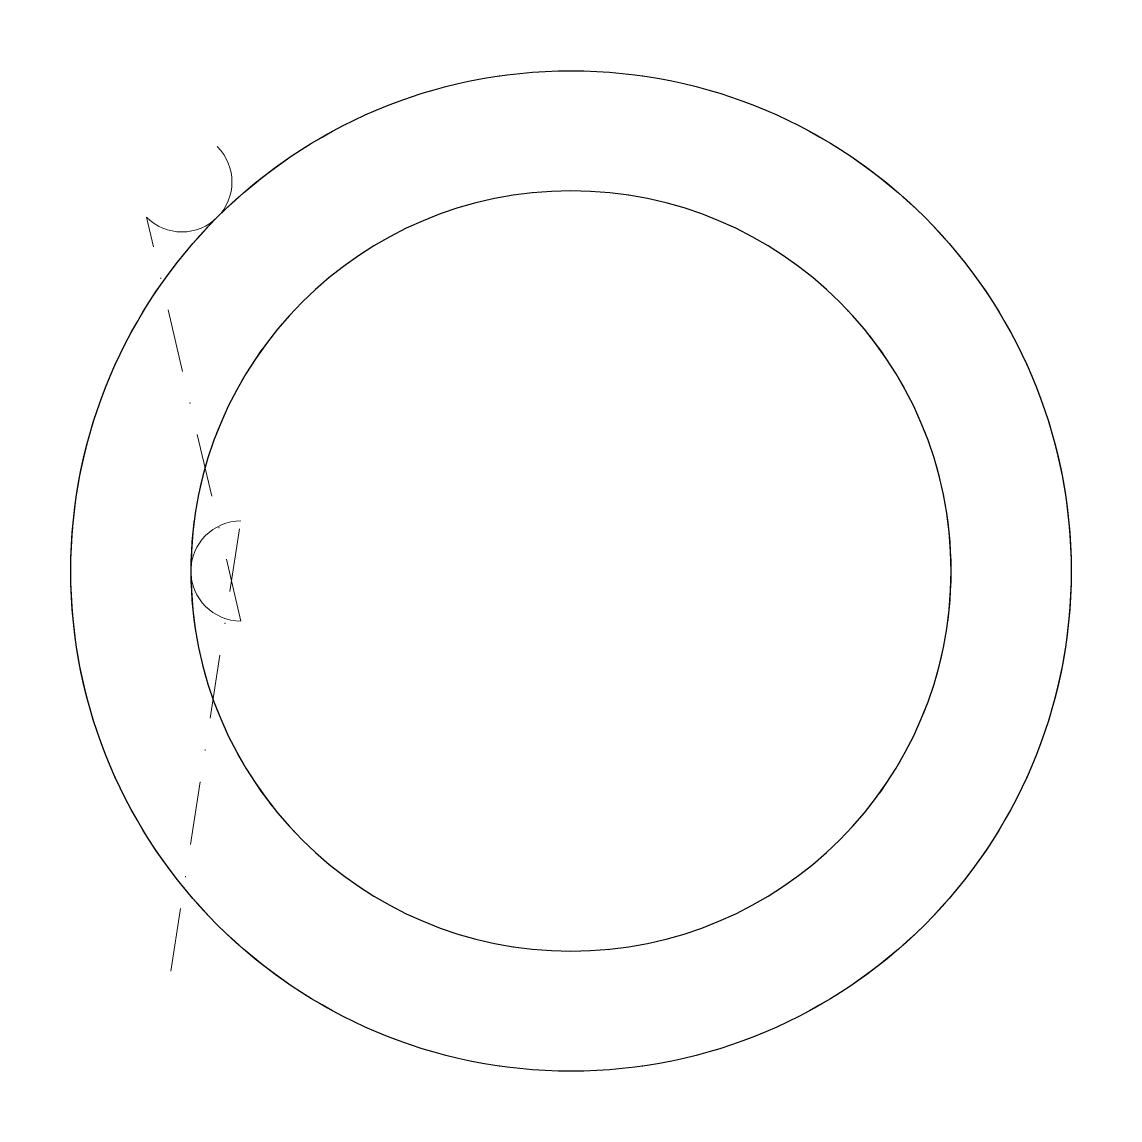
# Model space of a CAD drawing. Header units: millimetres. Extents: x -15 to 95, y -15 to 95.
import ezdxf

# ---------------------------------------------------------------- set-up
doc = ezdxf.new("R2010")
doc.units = ezdxf.units.MM
doc.linetypes.add('DASHDOT2', pattern=[12.7, 6.35, -3.175, 0, -3.175])
doc.linetypes.add('DASHED2', pattern=[9.525, 6.35, -3.175])
doc.layers.get('0').update_dxf_attribs({"lineweight": 25, "true_color": 0xffffff})
for name, color, linetype, lineweight, true_color in [('CAM ... EssiPlasmaMM', 7, 'Continuous', 20, 0xffffff), ('CAM ... EssiPlasmaMM ... normal', 8, 'Continuous', 20, 0x808080), ('CAM ... EssiPlasmaMM ... offset', 7, 'DASHED2', 20, 0xffffff), ('CAM ... EssiPlasmaMM ... rapid', 150, 'DASHDOT2', 20, 0x0088ff)]:
    doc.layers.add(name, color=color, linetype=linetype, lineweight=lineweight, true_color=true_color)

# ---------------------------------------------------------------- blocks, each defined once
blk = doc.blocks.new('CAMTOOLPATH$$EssiPlasmaMM$$Profil 1')
at = {"layer": 'CAM ... EssiPlasmaMM ... normal'}
blk.add_line((7, 35, -4), (7, 35, 2), dxfattribs=at)
for centre, radius, start, end in [((40, 40, -4), 38, 0, 180), ((7, 40, -4), 5, 90, 180), ((40, 40, -4), 38, 180, 0), ((7, 40, -4), 5, 180, 270)]:
    blk.add_arc(centre, radius, start, end, dxfattribs=at)
at = {"layer": 'CAM ... EssiPlasmaMM ... offset'}
blk.add_line((7, 45, 2), (7, 45, -4), dxfattribs=at)
for centre, radius, start, end in [((40, 40, -4), 38, 0, 180), ((7, 40, -4), 5, 90, 180), ((40, 40, -4), 38, 180, 0), ((7, 40, -4), 5, 180, 270)]:
    blk.add_arc(centre, radius, start, end, dxfattribs=at)
at = {"layer": 'CAM ... EssiPlasmaMM ... rapid'}
for p, q in [((0, 0, 50), (7, 45, 50)), ((7, 45, 50), (7, 45, 2)), ((7, 45, 2), (7, 45, 2)), ((7, 35, 2), (7, 35, 2))]:
    blk.add_line(p, q, dxfattribs=at)
blk = doc.blocks.new('CAMTOOLPATH$$EssiPlasmaMM$$Profil 2')
at = {"layer": 'CAM ... EssiPlasmaMM ... normal'}
for p, q in [((4.64, 82.43, -4), (4.64, 82.43, 2)), ((-2.43, 75.36, 2), (-2.43, 75.36, -4))]:
    blk.add_line(p, q, dxfattribs=at)
for centre, radius, start, end in [((40, 40, -4), 50, 315, 135), ((1.11, 78.89, -4), 5, 315, 45), ((40, 40, -4), 50, 135, 315), ((1.11, 78.89, -4), 5, 225, 315)]:
    blk.add_arc(centre, radius, start, end, dxfattribs=at)
at = {"layer": 'CAM ... EssiPlasmaMM ... rapid'}
for p, q in [((4.64, 82.43, 2), (4.64, 82.43, 50)), ((7, 35, 2), (-2.43, 75.36, 2)), ((-2.43, 75.36, 2), (-2.43, 75.36, 2)), ((-2.43, 75.36, 2), (-2.43, 75.36, 2))]:
    blk.add_line(p, q, dxfattribs=at)

msp = doc.modelspace()

# ---------------------------------------------------------------- linework, layer by layer
at = {"flags": 128}
msp.add_lwpolyline([(2, 40, 1), (78, 40, 1)], format="xyb", close=True, dxfattribs=at)
msp.add_circle((40, 40), 50)

# ---------------------------------------------------------------- block references
at = {"layer": 'CAM ... EssiPlasmaMM'}
for name in ['CAMTOOLPATH$$EssiPlasmaMM$$Profil 2', 'CAMTOOLPATH$$EssiPlasmaMM$$Profil 1']:
    msp.add_blockref(name, (0, 0), dxfattribs=at)

doc.saveas('drawing.dxf')
